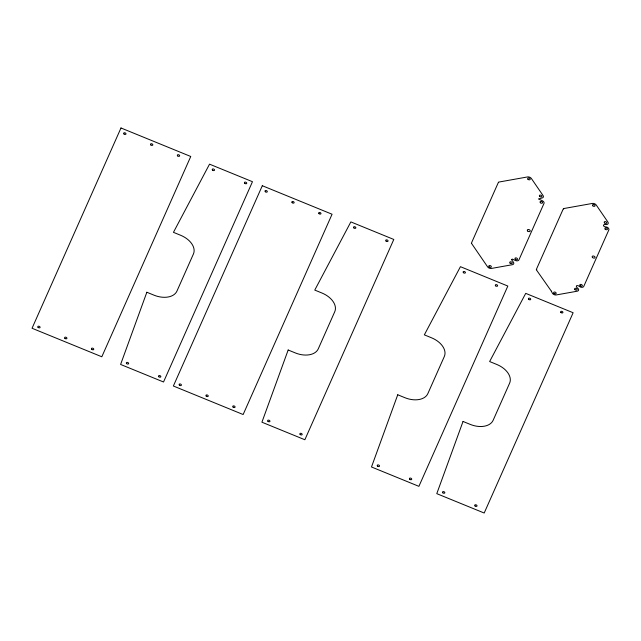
<?xml version="1.0" encoding="UTF-8"?>
<svg xmlns="http://www.w3.org/2000/svg" width="641" height="641" viewBox="0 0 641 641"><rect width="100%" height="100%" fill="white"/><g stroke="black" fill="none" stroke-linecap="round" stroke-linejoin="round"><path stroke-width="0.96" d="M551.348 291.166L552.478 293.394A2.901 1.875 21 0 0 556.268 294.94L577.229 291.198A2.901 1.875 21 0 0 578.302 288.779C574.576 286.182 576.531 283.907 580.321 287.024A2.901 1.875 21 0 0 583.759 286.407L608.846 229.911A2.901 1.875 21 0 0 606.923 227.106C602.42 226.946 601.915 223.805 606.843 224.494A2.901 1.875 21 0 0 607.916 222.074L596.218 204.984A2.901 1.875 21 0 0 592.42 203.429L563.351 208.621L563.671 209.086L563.127 209.206L536.493 269.116L536.805 269.589L536.269 269.693L551.348 291.166M511.622 259.701L513.449 262.281A2.901 1.875 21 0 1 512.375 264.701L491.423 268.443A2.901 1.875 21 0 1 487.625 266.896L471.391 243.187A1.082 0.697 21 0 0 471.64 242.61L498.249 182.693A1.082 0.697 21 0 0 498.498 182.124L527.575 176.932A2.901 1.875 21 0 1 531.365 178.478L543.071 195.569A2.901 1.875 21 0 1 541.998 197.997L538.424 198.95L542.078 200.609A2.901 1.875 21 0 1 544.001 203.413L518.914 259.909A2.901 1.875 21 0 1 515.468 260.526L512.223 259.068L511.63 259.669M146.845 292.248L120.604 364.449L163.535 381.996L252.466 181.699L209.535 164.16L173.447 232.338L180.602 235.263A19.334 12.475 21 0 1 193.43 253.98L176.956 291.07A19.334 12.475 21 0 1 154 295.172L146.845 292.248M288.17 350.002L261.921 422.203L304.86 439.742L393.79 239.454L350.859 221.906L314.771 290.085L321.926 293.009A19.334 12.475 21 0 1 334.746 311.734L318.281 348.824A19.334 12.475 21 0 1 295.325 352.927L288.17 350.002M397.74 394.776L371.492 466.977L418.902 486.343L507.832 286.054L460.43 266.68L424.342 334.858L431.497 337.783A19.334 12.475 21 0 1 444.317 356.508L427.851 393.598A19.334 12.475 21 0 1 404.896 397.7L397.74 394.776M463.034 421.457L436.785 493.658L484.195 513.024L573.126 312.736L525.724 293.362L489.636 361.54L496.791 364.465A19.334 12.475 21 0 1 509.611 383.19L493.145 420.28A19.334 12.475 21 0 1 470.19 424.382L463.034 421.457M120.981 127.976L32.05 328.264L101.815 356.773L190.754 156.484L120.981 127.976M262.305 185.722L173.374 386.01L243.139 414.527L332.07 214.23L262.305 185.722M377.549 466.135A1.21 0.777 21 0 0 379.496 466.199A1.21 0.777 21 0 0 378.094 464.893A1.21 0.777 21 0 0 377.549 466.135M463.443 272.689A1.21 0.777 21 0 0 465.39 272.754A1.21 0.777 21 0 0 463.988 271.455A1.21 0.777 21 0 0 463.443 272.689M409.751 479.292A1.21 0.777 21 0 0 411.698 479.356A1.21 0.777 21 0 0 410.296 478.058A1.21 0.777 21 0 0 409.751 479.292M495.637 285.846A1.21 0.777 21 0 0 497.592 285.91A1.21 0.777 21 0 0 496.19 284.612A1.21 0.777 21 0 0 495.637 285.846M592.861 205.841A1.33 0.857 21 0 0 595.008 205.921A1.33 0.857 21 0 0 593.47 204.487A1.33 0.857 21 0 0 592.861 205.841M604.567 222.932A1.33 0.857 21 0 0 606.715 223.012A1.33 0.857 21 0 0 605.168 221.578A1.33 0.857 21 0 0 604.567 222.932M605.248 229.246A1.33 0.857 21 0 0 607.396 229.318A1.33 0.857 21 0 0 605.849 227.884A1.33 0.857 21 0 0 605.248 229.246M592.532 257.522A1.53 0.986 21 0 0 595.016 257.674A1.53 0.986 21 0 0 593.31 255.999A1.53 0.986 21 0 0 592.532 257.522M580.161 285.742A1.33 0.857 21 0 0 582.308 285.814A1.33 0.857 21 0 0 580.762 284.38A1.33 0.857 21 0 0 580.161 285.742M574.945 289.644A1.33 0.857 21 0 0 577.092 289.716A1.33 0.857 21 0 0 575.554 288.282A1.33 0.857 21 0 0 574.945 289.644M553.992 293.386A1.33 0.857 21 0 0 556.14 293.458A1.33 0.857 21 0 0 554.593 292.024A1.33 0.857 21 0 0 553.992 293.386M442.843 492.817A1.21 0.777 21 0 0 444.79 492.881A1.21 0.777 21 0 0 443.388 491.575A1.21 0.777 21 0 0 442.843 492.817M528.737 299.371A1.21 0.777 21 0 0 530.684 299.435A1.21 0.777 21 0 0 529.282 298.137A1.21 0.777 21 0 0 528.737 299.371M475.045 505.973A1.21 0.777 21 0 0 476.992 506.037A1.21 0.777 21 0 0 475.59 504.739A1.21 0.777 21 0 0 475.045 505.973M560.931 312.528A1.21 0.777 21 0 0 562.886 312.592A1.21 0.777 21 0 0 561.484 311.294A1.21 0.777 21 0 0 560.931 312.528M123.993 133.977A1.21 0.777 21 0 0 125.948 134.049A1.21 0.777 21 0 0 124.546 132.743A1.21 0.777 21 0 0 123.993 133.977M177.661 155.907A1.21 0.777 21 0 0 179.616 155.979A1.21 0.777 21 0 0 178.214 154.673A1.21 0.777 21 0 0 177.661 155.907M212.548 170.161A1.21 0.777 21 0 0 214.495 170.234A1.21 0.777 21 0 0 213.092 168.928A1.21 0.777 21 0 0 212.548 170.161M244.75 183.326A1.21 0.777 21 0 0 246.697 183.39A1.21 0.777 21 0 0 245.295 182.084A1.21 0.777 21 0 0 244.75 183.326M150.827 144.946A1.21 0.777 21 0 0 152.782 145.01A1.21 0.777 21 0 0 151.38 143.712A1.21 0.777 21 0 0 150.827 144.946M64.933 338.392A1.21 0.777 21 0 0 66.888 338.456A1.21 0.777 21 0 0 65.486 337.15A1.21 0.777 21 0 0 64.933 338.392M158.856 376.764A1.21 0.777 21 0 0 160.803 376.836A1.21 0.777 21 0 0 159.401 375.53A1.21 0.777 21 0 0 158.856 376.764M126.654 363.607A1.21 0.777 21 0 0 128.609 363.679A1.21 0.777 21 0 0 127.206 362.373A1.21 0.777 21 0 0 126.654 363.607M91.767 349.353A1.21 0.777 21 0 0 93.722 349.417A1.21 0.777 21 0 0 92.32 348.119A1.21 0.777 21 0 0 91.767 349.353M38.107 327.423A1.21 0.777 21 0 0 40.054 327.487A1.21 0.777 21 0 0 38.652 326.189A1.21 0.777 21 0 0 38.107 327.423M265.318 191.731A1.21 0.777 21 0 0 267.273 191.795A1.21 0.777 21 0 0 265.871 190.497A1.21 0.777 21 0 0 265.318 191.731M318.986 213.661A1.21 0.777 21 0 0 320.941 213.725A1.21 0.777 21 0 0 319.538 212.427A1.21 0.777 21 0 0 318.986 213.661M353.872 227.916A1.21 0.777 21 0 0 355.819 227.98A1.21 0.777 21 0 0 354.417 226.682A1.21 0.777 21 0 0 353.872 227.916M386.066 241.072A1.21 0.777 21 0 0 388.021 241.136A1.21 0.777 21 0 0 386.619 239.838A1.21 0.777 21 0 0 386.066 241.072M292.152 202.692A1.21 0.777 21 0 0 294.107 202.764A1.21 0.777 21 0 0 292.705 201.458A1.21 0.777 21 0 0 292.152 202.692M206.258 396.138A1.21 0.777 21 0 0 208.213 396.202A1.21 0.777 21 0 0 206.811 394.904A1.21 0.777 21 0 0 206.258 396.138M300.18 434.518A1.21 0.777 21 0 0 302.127 434.582A1.21 0.777 21 0 0 300.725 433.284A1.21 0.777 21 0 0 300.18 434.518M267.978 421.361A1.21 0.777 21 0 0 269.925 421.425A1.21 0.777 21 0 0 268.523 420.119A1.21 0.777 21 0 0 267.978 421.361M233.092 407.099A1.21 0.777 21 0 0 235.047 407.171A1.21 0.777 21 0 0 233.645 405.865A1.21 0.777 21 0 0 233.092 407.099M179.424 385.169A1.21 0.777 21 0 0 181.379 385.241A1.21 0.777 21 0 0 179.977 383.935A1.21 0.777 21 0 0 179.424 385.169M528.016 179.344A1.33 0.857 21 0 0 530.163 179.416A1.33 0.857 21 0 0 528.617 177.99A1.33 0.857 21 0 0 528.016 179.344M539.722 196.434A1.33 0.857 21 0 0 541.869 196.507A1.33 0.857 21 0 0 540.323 195.08A1.33 0.857 21 0 0 539.722 196.434M540.395 202.748A1.33 0.857 21 0 0 542.542 202.82A1.33 0.857 21 0 0 541.004 201.386A1.33 0.857 21 0 0 540.395 202.748M527.679 231.024A1.53 0.986 21 0 0 530.171 231.177A1.53 0.986 21 0 0 528.464 229.494A1.53 0.986 21 0 0 527.679 231.024M515.316 259.236A1.33 0.857 21 0 0 517.463 259.317A1.33 0.857 21 0 0 515.917 257.882A1.33 0.857 21 0 0 515.316 259.236M510.1 263.139A1.33 0.857 21 0 0 512.247 263.219A1.33 0.857 21 0 0 510.701 261.784A1.33 0.857 21 0 0 510.1 263.139M489.147 266.888A1.33 0.857 21 0 0 491.294 266.96A1.33 0.857 21 0 0 489.748 265.526A1.33 0.857 21 0 0 489.147 266.888"/></g></svg>
